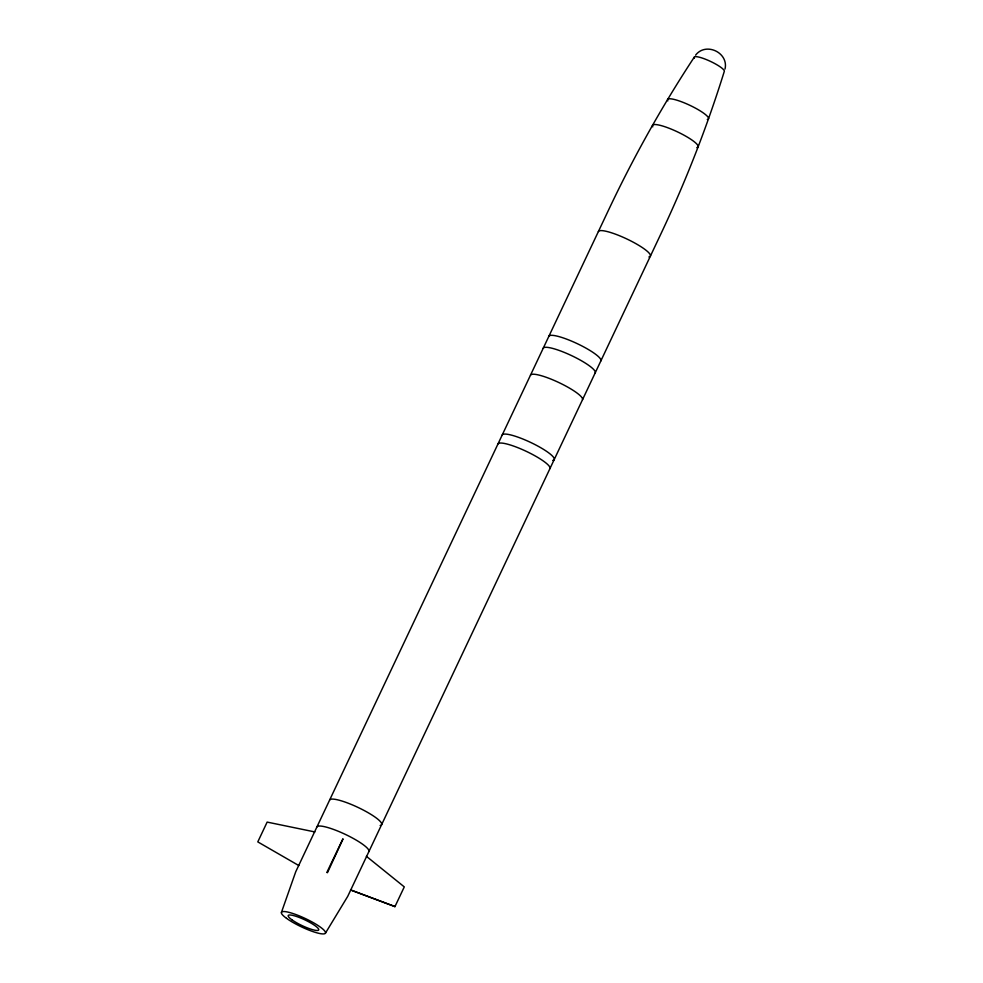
<?xml version="1.0" encoding="UTF-8"?>
<svg xmlns="http://www.w3.org/2000/svg" width="983" height="983" viewBox="0 0 983 983"><rect width="100%" height="100%" fill="white"/><g stroke="black" fill="none" stroke-linecap="round" stroke-linejoin="round"><path stroke-width="1.47" d="M725.024 69.043C728.858 52.64 705.843 41.753 695.595 55.134M281.457 912.335L295.736 871.761L609.251 208.568C634.023 156.223 662.419 105.586 694.244 57.198M327.437 872.744L342.932 839.187M326.835 872.462L342.883 838.904M350.575 890.008L394.969 906.584L350.636 889.898M394.908 906.707L404.283 886.887L366.376 856.291M325.459 933.125L347.736 896.336L661.252 233.143C685.987 180.786 707.084 126.696 724.287 71.403A16.613 3.146 25.3 0 0 708.632 60.553A16.613 3.146 25.3 0 0 694.403 58.181M314.855 831.937L267.143 822.095L257.792 841.89L298.82 865.556M598.389 231.533A28.765 5.443 25.3 0 1 630.078 240.552A28.765 5.443 25.3 0 1 648.915 256.968M548.883 336.26A28.765 5.443 25.3 0 1 577.205 343.632A28.765 5.443 25.3 0 1 600.896 360.847M502.202 435.002A28.765 5.443 25.3 0 1 533.904 444.021A28.765 5.443 25.3 0 1 552.729 460.437M497.963 443.972A28.765 5.443 25.3 0 1 526.286 451.344A28.765 5.443 25.3 0 1 549.964 468.559M652.786 126.832A25.202 4.768 25.3 0 1 677.348 131.808A25.202 4.768 25.3 0 1 696.8 147.634M530.501 375.162A28.765 5.443 25.3 0 1 558.811 382.522A28.765 5.443 25.3 0 1 582.501 399.737M667.862 100.868A22.584 4.264 25.3 0 1 689.869 105.316A22.584 4.264 25.3 0 1 707.293 119.508M316.907 826.961A28.765 5.443 25.3 0 1 345.23 834.334A28.765 5.443 25.3 0 1 368.92 851.548M329.637 800.039A28.765 5.443 25.3 0 1 361.339 809.046A28.765 5.443 25.3 0 1 380.163 825.474M543.23 348.228A28.765 5.443 25.3 0 1 571.541 355.6A28.765 5.443 25.3 0 1 595.231 372.815M286.508 918.319A24.329 4.596 25.3 0 0 324.193 933.85A24.329 4.596 25.3 0 0 299.655 916.021A24.329 4.596 25.3 0 0 286.508 918.319M291.718 919.67A16.846 3.182 25.3 0 0 317.816 930.434A16.846 3.182 25.3 0 0 300.823 918.085A16.846 3.182 25.3 0 0 291.718 919.67"/></g></svg>
